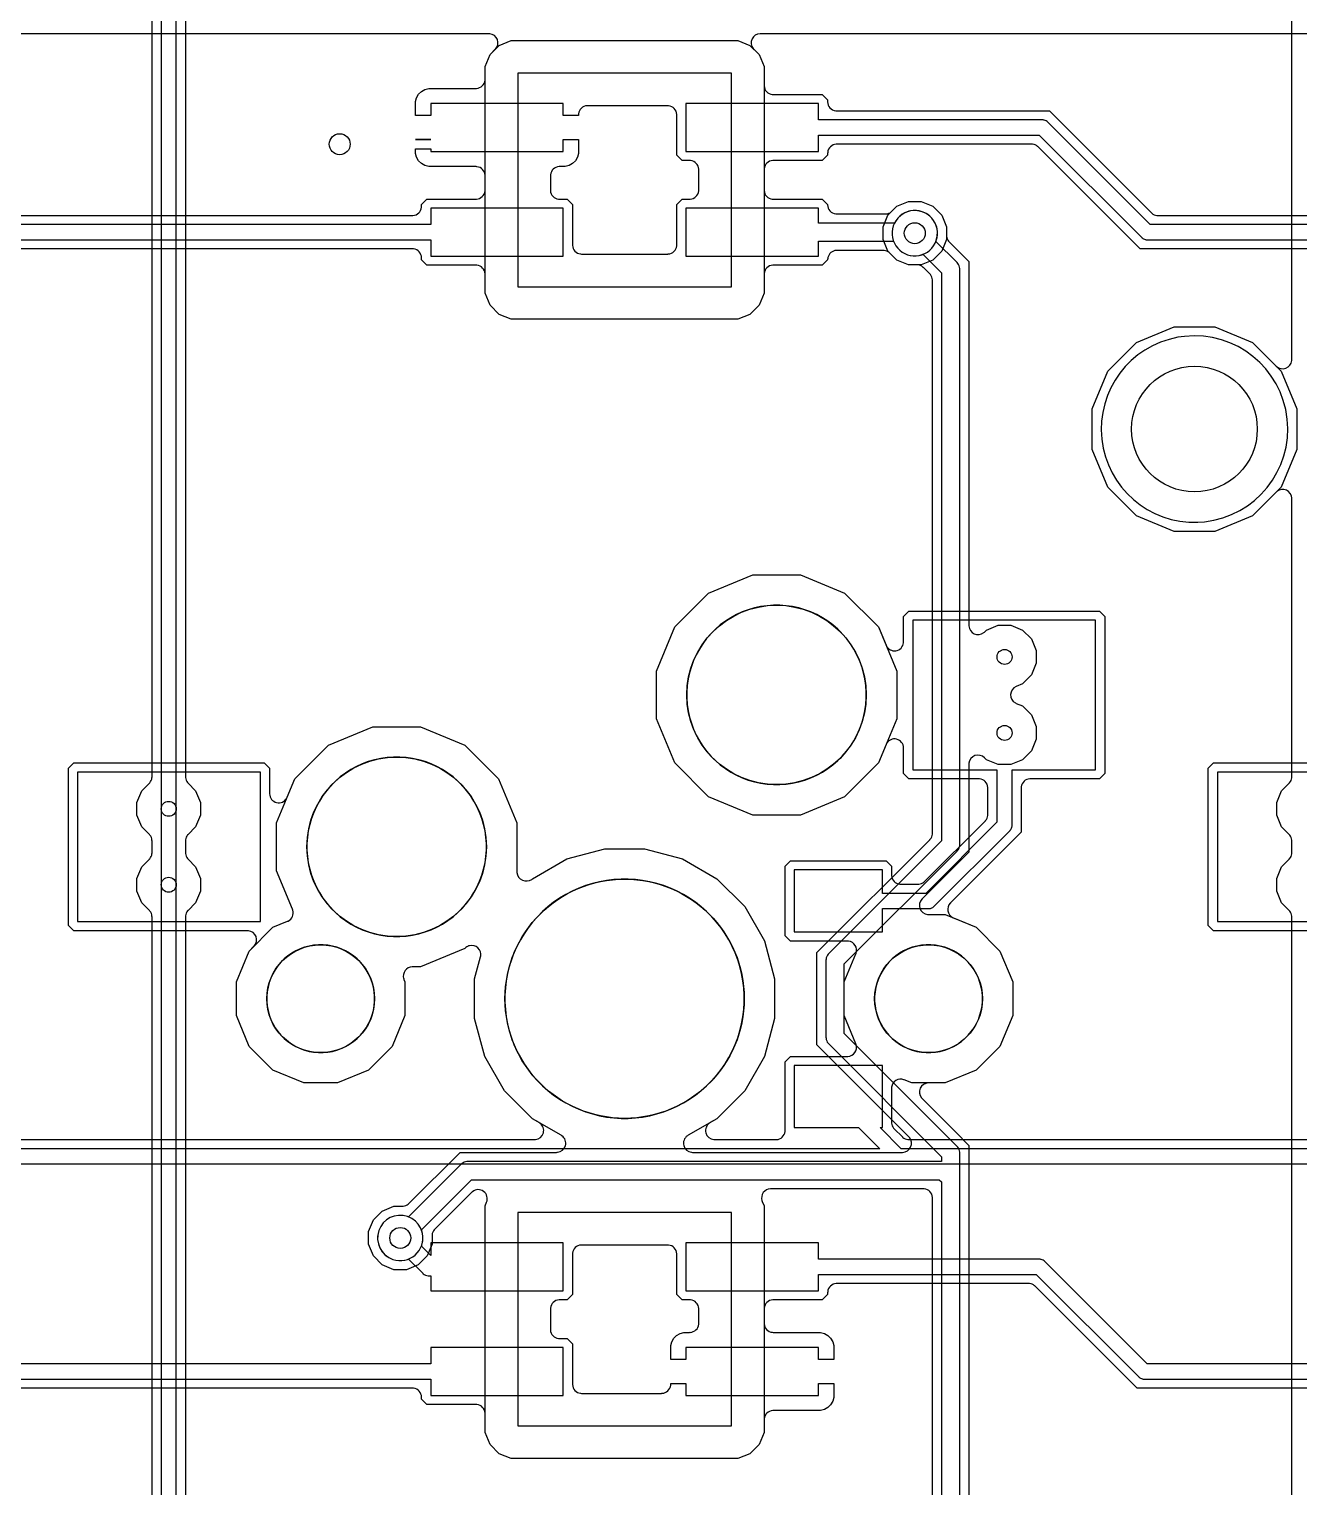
# Model space of a CAD drawing. Header units: millimetres. Extents: x 7.1 to 88.1, y 7.1 to 104.8.
# Drawn here: x 47.2 to 68.42, y 29.94 to 54.31 of the extents above; entities that cross this region are included whole.
import ezdxf

# ---------------------------------------------------------------- set-up
doc = ezdxf.new("R2010")
doc.units = ezdxf.units.MM

msp = doc.modelspace()

# ---------------------------------------------------------------- linework, layer by layer
at = {"layer": '16_copper'}
for points in [[(46.962, 51.197), (53.604, 51.197), (53.608, 51.197), (53.612, 51.197, 0.370187), (53.756, 51.333), (53.757, 51.349), (53.757, 51.38), (53.846, 51.47), (54.666, 51.47), (54.669, 51.47), (54.673, 51.47, 0.370187), (54.817, 51.606), (54.818, 51.622), (54.818, 51.861), (54.818, 51.865), (54.818, 51.868, 0.370187), (54.681, 52.012), (54.666, 52.013), (53.876, 52.013), (53.811, 52.03), (53.753, 52.064), (53.706, 52.111), (53.672, 52.169), (53.655, 52.234), (53.655, 52.311), (53.909, 52.311), (53.909, 52.267), (56.125, 52.267), (56.125, 52.467), (56.379, 52.467), (56.379, 52.234), (56.362, 52.169), (56.328, 52.111), (56.281, 52.064), (56.223, 52.03), (56.158, 52.013), (56.063, 52.013), (56.059, 52.013), (56.055, 52.013, 0.370187), (55.911, 51.876), (55.91, 51.861), (55.91, 51.622), (55.911, 51.618), (55.91, 51.614, 0.370187), (56.047, 51.47), (56.063, 51.47), (56.188, 51.47), (56.277, 51.38), (56.277, 50.705), (56.278, 50.701), (56.278, 50.697, 0.370187), (56.414, 50.553), (56.43, 50.552), (57.87, 50.552), (57.874, 50.553), (57.878, 50.553, 0.370187), (58.022, 50.689), (58.023, 50.705), (58.023, 51.38), (58.112, 51.47), (58.237, 51.47), (58.241, 51.47), (58.245, 51.47, 0.370187), (58.389, 51.606), (58.39, 51.622), (58.39, 51.962), (58.389, 51.966), (58.39, 51.97, 0.370187), (58.253, 52.114), (58.237, 52.115), (58.112, 52.115), (58.023, 52.204), (58.023, 52.88), (58.022, 52.883), (58.022, 52.887, 0.370187), (57.886, 53.031), (57.87, 53.032), (56.531, 53.032), (56.528, 53.032), (56.524, 53.032, 0.370187), (56.38, 52.895), (56.379, 52.88), (56.379, 52.867), (56.125, 52.867), (56.125, 53.067), (53.909, 53.067), (53.909, 52.867), (53.655, 52.867), (53.655, 53.101), (53.672, 53.165), (53.706, 53.223), (53.753, 53.27), (53.811, 53.304), (53.876, 53.321), (54.666, 53.321), (54.669, 53.322), (54.673, 53.321, 0.370187), (54.817, 53.458), (54.818, 53.474), (54.818, 53.687), (54.901, 53.887), (54.989, 53.975), (54.99, 53.977), (54.992, 53.978, 0.622974), (54.897, 54.235), (54.881, 54.236), (40.369, 54.236)], [(73.931, 54.236), (59.419, 54.236), (59.417, 54.235), (59.415, 54.236, 0.622978), (59.3, 53.987), (59.311, 53.975), (59.399, 53.887), (59.482, 53.687), (59.482, 53.372), (59.482, 53.368), (59.482, 53.364, 0.370187), (59.619, 53.22), (59.634, 53.22), (60.454, 53.22), (60.543, 53.13), (60.543, 53.099, 0.384459), (60.68, 52.947), (60.696, 52.947), (64.249, 52.947), (65.954, 51.241), (65.958, 51.238), (65.962, 51.233, 0.153125), (66.046, 51.197), (66.062, 51.197), (72.654, 51.197)], [(72.959, 51.044), (65.935, 51.044), (64.223, 52.757, 0.133073), (64.165, 52.79), (64.158, 52.791), (64.148, 52.793), (64.139, 52.793), (64.133, 52.794), (60.391, 52.794), (60.391, 53.067), (58.175, 53.067), (58.175, 52.267), (60.391, 52.267), (60.391, 52.54), (64.08, 52.54), (65.793, 50.827), (65.797, 50.824), (65.801, 50.82, 0.11143), (65.851, 50.794), (65.858, 50.793), (65.868, 50.791), (65.876, 50.791), (65.883, 50.79), (72.959, 50.79)], [(72.654, 50.638), (65.767, 50.638), (64.062, 52.343), (64.057, 52.347), (64.053, 52.351, 0.153125), (63.97, 52.387), (63.954, 52.388), (60.696, 52.388), (60.692, 52.387), (60.688, 52.388, 0.370187), (60.544, 52.251), (60.543, 52.235), (60.543, 52.204), (60.454, 52.115), (59.634, 52.115), (59.631, 52.114), (59.627, 52.115, 0.370187), (59.483, 51.978), (59.482, 51.962), (59.482, 51.622), (59.482, 51.618), (59.482, 51.614, 0.370187), (59.619, 51.47), (59.634, 51.47), (60.454, 51.47), (60.543, 51.38), (60.543, 51.374, 0.384459), (60.68, 51.223), (60.696, 51.222), (61.508, 51.222), (61.514, 51.223), (61.52, 51.222, 0.153128), (61.605, 51.256), (61.616, 51.267), (61.699, 51.35), (61.894, 51.431), (62.106, 51.431), (62.301, 51.35), (62.45, 51.201), (62.531, 51.006), (62.531, 50.794), (62.45, 50.599), (62.301, 50.45), (62.106, 50.369), (61.894, 50.369), (61.699, 50.45), (61.582, 50.568), (61.577, 50.571), (61.573, 50.576, 0.153125), (61.49, 50.612), (61.474, 50.612), (60.696, 50.612), (60.692, 50.612), (60.688, 50.612, 0.334692), (60.548, 50.494), (60.545, 50.483), (60.545, 50.479), (60.544, 50.476), (60.543, 50.46), (60.543, 50.454), (60.454, 50.365), (59.634, 50.365), (59.631, 50.364), (59.627, 50.365, 0.370187), (59.483, 50.228), (59.482, 50.212), (59.482, 49.898), (59.399, 49.697), (59.245, 49.543), (59.045, 49.46), (55.255, 49.46), (55.055, 49.543), (54.901, 49.697), (54.818, 49.898), (54.818, 50.212), (54.818, 50.215), (54.818, 50.217), (54.818, 50.218), (54.818, 50.22, 0.370187), (54.681, 50.364), (54.666, 50.365), (53.846, 50.365), (53.757, 50.454), (53.757, 50.485, 0.384459), (53.62, 50.637), (53.604, 50.638), (46.667, 50.638)], [(42.255, 35.744), (55.645, 35.744), (55.652, 35.745), (55.658, 35.745, 0.695635), (55.735, 36.02), (55.721, 36.029), (55.61, 36.093), (55.143, 36.56), (54.813, 37.132), (54.642, 37.77), (54.642, 38.43), (54.741, 38.799), (54.742, 38.805), (54.744, 38.811, 0.541105), (54.558, 38.986), (54.552, 38.985), (54.543, 38.982), (54.535, 38.979, 0.063309), (54.497, 38.957), (54.486, 38.946), (54.477, 38.938), (53.739, 38.632), (53.603, 38.632), (53.6, 38.632), (53.597, 38.632, 0.484479), (53.456, 38.439), (53.457, 38.436), (53.462, 38.421), (53.479, 38.38), (53.479, 37.82), (53.264, 37.302), (52.868, 36.906), (52.35, 36.691), (51.79, 36.691), (51.272, 36.906), (50.876, 37.302), (50.661, 37.82), (50.661, 38.38), (50.876, 38.898), (50.955, 38.977), (50.956, 38.978), (50.957, 38.979), (50.957, 38.98), (50.958, 38.98, 0.622974), (50.863, 39.237), (50.847, 39.238), (47.944, 39.238), (47.855, 39.327), (47.855, 41.953), (47.944, 42.042), (51.128, 42.042), (51.217, 41.953), (51.217, 41.529), (51.217, 41.528), (51.217, 41.527, 0.773611), (51.504, 41.456), (51.511, 41.471), (51.638, 41.777), (52.203, 42.342), (52.941, 42.648), (53.739, 42.648), (54.477, 42.342), (55.042, 41.777), (55.348, 41.039), (55.348, 40.213), (55.348, 40.211), (55.348, 40.209, 0.54334), (55.597, 40.095), (55.608, 40.105), (55.61, 40.107), (56.182, 40.437), (56.82, 40.608), (57.48, 40.608), (58.118, 40.437), (58.69, 40.107), (59.157, 39.64), (59.487, 39.068), (59.658, 38.43), (59.658, 37.77), (59.487, 37.132), (59.157, 36.56), (58.69, 36.093), (58.579, 36.029), (58.573, 36.025), (58.568, 36.022, 0.695633), (58.639, 35.745), (58.655, 35.744), (59.68, 35.744), (59.684, 35.745), (59.688, 35.745, 0.370187), (59.832, 35.881), (59.832, 35.897), (59.832, 37.047), (59.922, 37.136), (60.876, 37.136), (60.879, 37.136), (60.882, 37.136, 0.490278), (61.022, 37.332), (61.017, 37.347), (60.821, 37.82), (60.821, 38.38), (61.017, 38.853), (61.018, 38.856), (61.019, 38.859, 0.490278), (60.892, 39.063), (60.876, 39.064), (59.922, 39.064), (59.832, 39.153), (59.832, 40.317), (59.922, 40.406), (61.522, 40.406), (61.611, 40.317), (61.611, 40.167), (61.612, 40.163), (61.611, 40.159, 0.370187), (61.748, 40.015), (61.764, 40.014), (62.056, 40.014), (62.062, 40.015), (62.068, 40.015, 0.153128), (62.152, 40.049), (62.164, 40.059), (63.176, 41.071), (63.18, 41.076), (63.184, 41.079, 0.153125), (63.22, 41.163), (63.221, 41.179), (63.221, 41.625), (63.22, 41.629), (63.22, 41.633, 0.370187), (63.084, 41.777), (63.068, 41.778), (61.902, 41.778), (61.813, 41.867), (61.813, 42.291), (61.813, 42.292), (61.813, 42.293, 0.773604), (61.526, 42.364), (61.519, 42.349), (61.392, 42.043), (60.827, 41.478), (60.089, 41.172), (59.291, 41.172), (58.553, 41.478), (57.988, 42.043), (57.682, 42.781), (57.682, 43.579), (57.988, 44.317), (58.553, 44.882), (59.291, 45.188), (60.089, 45.188), (60.827, 44.882), (61.392, 44.317), (61.519, 44.011), (61.52, 44.01), (61.52, 44.009, 0.773607), (61.812, 44.053), (61.813, 44.069), (61.813, 44.493), (61.902, 44.582), (65.086, 44.582), (65.175, 44.493), (65.175, 41.867), (65.086, 41.778), (63.932, 41.778), (63.928, 41.777), (63.924, 41.777, 0.370187), (63.78, 41.641), (63.779, 41.625), (63.779, 40.884), (62.596, 39.701), (62.595, 39.699), (62.592, 39.697, 0.490281), (62.632, 39.459), (62.646, 39.453), (63.028, 39.294), (63.424, 38.898), (63.639, 38.38), (63.639, 37.82), (63.424, 37.302), (63.028, 36.906), (62.51, 36.691), (61.95, 36.691), (61.822, 36.744), (61.819, 36.745), (61.817, 36.746, 0.490278), (61.612, 36.619), (61.611, 36.603), (61.611, 36.034), (61.612, 36.031, 0.007349), (61.612, 36.026), (61.612, 36.022, 0.153128), (61.645, 35.938), (61.656, 35.926), (61.793, 35.789), (61.797, 35.785), (61.801, 35.781, 0.153125), (61.885, 35.745), (61.901, 35.744), (74.695, 35.744)], [(72.654, 31.588), (65.717, 31.588), (64.012, 33.293), (64.007, 33.297), (64.003, 33.301, 0.153125), (63.92, 33.337), (63.904, 33.338), (60.696, 33.338), (60.692, 33.337), (60.688, 33.338, 0.370187), (60.544, 33.201), (60.543, 33.185), (60.543, 33.154), (60.454, 33.065), (59.634, 33.065), (59.631, 33.064), (59.627, 33.065, 0.370187), (59.483, 32.928), (59.482, 32.912), (59.482, 32.674), (59.482, 32.67), (59.482, 32.666, 0.370187), (59.619, 32.522), (59.634, 32.521), (60.424, 32.521), (60.489, 32.504), (60.547, 32.47), (60.594, 32.423), (60.628, 32.365), (60.645, 32.301), (60.645, 32.067), (60.391, 32.067), (60.391, 32.267), (58.175, 32.267), (58.175, 32.067), (57.921, 32.067), (57.921, 32.301), (57.938, 32.365), (57.972, 32.423), (58.019, 32.47), (58.077, 32.504), (58.142, 32.521), (58.237, 32.521), (58.241, 32.522), (58.245, 32.521, 0.370187), (58.389, 32.658), (58.39, 32.674), (58.39, 32.912), (58.389, 32.916), (58.39, 32.92, 0.370187), (58.253, 33.064), (58.237, 33.065), (58.112, 33.065), (58.023, 33.154), (58.023, 33.83), (58.022, 33.833), (58.022, 33.837, 0.370187), (57.886, 33.981), (57.87, 33.982), (56.43, 33.982), (56.426, 33.982), (56.422, 33.982, 0.370187), (56.278, 33.845), (56.277, 33.83), (56.277, 33.154), (56.188, 33.065), (56.063, 33.065), (56.059, 33.064), (56.055, 33.065, 0.370187), (55.911, 32.928), (55.91, 32.912), (55.91, 32.572), (55.911, 32.568), (55.91, 32.564, 0.370187), (56.047, 32.42), (56.063, 32.42), (56.188, 32.42), (56.277, 32.33), (56.277, 31.655), (56.278, 31.651), (56.278, 31.647, 0.370187), (56.414, 31.503), (56.43, 31.502), (57.769, 31.502), (57.772, 31.503), (57.776, 31.503, 0.370187), (57.92, 31.639), (57.921, 31.655), (57.921, 31.667), (58.175, 31.667), (58.175, 31.467), (60.391, 31.467), (60.391, 31.667), (60.645, 31.667), (60.645, 31.434), (60.628, 31.369), (60.594, 31.311), (60.547, 31.264), (60.489, 31.23), (60.424, 31.213), (59.634, 31.213), (59.631, 31.213), (59.627, 31.213, 0.370187), (59.483, 31.076), (59.482, 31.061), (59.482, 30.848), (59.399, 30.647), (59.245, 30.493), (59.045, 30.41), (55.255, 30.41), (55.055, 30.493), (54.901, 30.647), (54.818, 30.848), (54.818, 31.162), (54.818, 31.165), (54.818, 31.167), (54.818, 31.168), (54.818, 31.17, 0.370187), (54.681, 31.314), (54.666, 31.315), (53.846, 31.315), (53.757, 31.404), (53.757, 31.435, 0.384459), (53.62, 31.587), (53.604, 31.588), (46.717, 31.588)], [(72.959, 31.994), (65.885, 31.994), (64.173, 33.707, 0.133073), (64.115, 33.74), (64.108, 33.741), (64.098, 33.743), (64.089, 33.743), (64.083, 33.744), (60.391, 33.744), (60.391, 34.017), (58.175, 34.017), (58.175, 33.217), (60.391, 33.217), (60.391, 33.49), (64.03, 33.49), (65.743, 31.777), (65.747, 31.774), (65.751, 31.77, 0.11143), (65.801, 31.744), (65.808, 31.743), (65.818, 31.741), (65.826, 31.741), (65.833, 31.74), (72.959, 31.74)]]:
    msp.add_lwpolyline(points, format="xyb", dxfattribs=at)
for points in [[(53.909, 52.464), (53.655, 52.464), (53.655, 52.467), (53.909, 52.467)], [(66.335, 45.915), (65.706, 46.175), (65.225, 46.656), (64.965, 47.285), (64.965, 47.965), (65.225, 48.594), (65.706, 49.075), (66.335, 49.335), (67.015, 49.335), (67.644, 49.075), (68.125, 48.594), (68.385, 47.965), (68.385, 47.285), (68.125, 46.656), (67.644, 46.175), (67.015, 45.915)], [(51.065, 41.89), (48.007, 41.89), (48.007, 39.39), (51.065, 39.39)], [(70.115, 41.89), (67.057, 41.89), (67.057, 39.39), (70.115, 39.39)]]:
    msp.add_lwpolyline(points, close=True, dxfattribs=at)
for points in [[(46.783, 50.79), (53.909, 50.79), (53.909, 50.517), (56.125, 50.517), (56.125, 51.317), (53.909, 51.317), (53.909, 51.044), (46.835, 51.044)], [(69.897, 39.238), (66.994, 39.238), (66.905, 39.327), (66.905, 41.953), (66.994, 42.042), (70.178, 42.042)], [(78.124, 35.592), (61.774, 35.592), (61.42, 35.947), (61.459, 35.947), (61.459, 36.983), (59.985, 36.983), (59.985, 35.947), (61.061, 35.947), (61.415, 35.592), (42.129, 35.592)], [(27.45, 35.338), (78.177, 35.338)], [(46.833, 31.74), (53.909, 31.74), (53.909, 31.467), (56.125, 31.467), (56.125, 32.267), (53.909, 32.267), (53.909, 31.994), (46.885, 31.994)]]:
    msp.add_lwpolyline(points, dxfattribs=at)
for points in [[(60.391, 50.765), (61.647, 50.765), (61.66, 50.732, 1), (62.34, 51.068), (62.315, 51.111, 0.57537), (61.661, 51.07), (60.391, 51.07), (60.391, 51.317), (58.175, 51.317), (58.175, 50.517), (60.391, 50.517)], [(66.842, 46.075, 1), (66.508, 49.175), (66.398, 49.159, 0.931033), (66.731, 46.067)], [(61.459, 39.608), (62.235, 39.608), (62.24, 39.609), (62.246, 39.608, 0.111436), (62.299, 39.625), (62.305, 39.63), (62.313, 39.635), (62.32, 39.641), (62.325, 39.645), (63.59, 40.91), (63.593, 40.914), (63.597, 40.918, 0.11143), (63.623, 40.968), (63.624, 40.975), (63.626, 40.985), (63.626, 40.994), (63.627, 41), (63.627, 41.93), (65.023, 41.93), (65.023, 44.43), (61.965, 44.43), (61.965, 41.93), (63.373, 41.93), (63.373, 41.053), (62.182, 39.862), (61.459, 39.862), (61.459, 40.254), (59.985, 40.254), (59.985, 39.217), (61.459, 39.217)], [(56.125, 34.017), (53.909, 34.017), (53.909, 33.807), (53.753, 33.963), (53.759, 33.978, 1), (53.041, 34.222), (53.028, 34.174, 0.577349), (53.522, 33.741), (53.537, 33.747), (53.775, 33.509), (53.779, 33.506), (53.783, 33.502, 0.153125), (53.867, 33.466), (53.883, 33.465), (53.909, 33.465), (53.909, 33.217), (56.125, 33.217)]]:
    msp.add_lwpolyline(points, format="xyb", close=True, dxfattribs=at)
at = {"layer": '1_copper'}
for points in [[(49.403, 83.93), (49.403, 20.955), (49.406, 20.927, 0.785533), (49.653, 20.923), (49.657, 20.955), (49.657, 83.877)], [(49.251, 22.76), (49.251, 39.47), (49.25, 39.475), (49.25, 39.481, 0.153128), (49.216, 39.566), (49.206, 39.578), (49.08, 39.704), (48.999, 39.899), (48.999, 40.111), (49.08, 40.306), (49.206, 40.432), (49.21, 40.437), (49.214, 40.441, 0.153125), (49.25, 40.525), (49.251, 40.54), (49.251, 40.74), (49.25, 40.745), (49.25, 40.751, 0.153128), (49.216, 40.836), (49.206, 40.848), (49.08, 40.974), (48.999, 41.169), (48.999, 41.381), (49.08, 41.576), (49.206, 41.702), (49.21, 41.707), (49.214, 41.711, 0.153125), (49.25, 41.795), (49.251, 41.81), (49.251, 58.52)], [(49.809, 58.52), (49.809, 41.81), (49.81, 41.805), (49.81, 41.799, 0.153128), (49.844, 41.714), (49.854, 41.702), (49.98, 41.576), (50.061, 41.381), (50.061, 41.169), (49.98, 40.974), (49.854, 40.848), (49.85, 40.843), (49.846, 40.839, 0.153125), (49.81, 40.755), (49.809, 40.74), (49.809, 40.54), (49.81, 40.535), (49.81, 40.529, 0.153128), (49.844, 40.444), (49.854, 40.432), (49.98, 40.306), (50.061, 40.111), (50.061, 39.899), (49.98, 39.704), (49.854, 39.578), (49.85, 39.573), (49.846, 39.569, 0.153125), (49.81, 39.485), (49.809, 39.47), (49.809, 22.76)], [(68.301, 22.76), (68.301, 39.47), (68.3, 39.475), (68.3, 39.481, 0.153128), (68.266, 39.566), (68.256, 39.578), (68.13, 39.704), (68.049, 39.899), (68.049, 40.111), (68.13, 40.306), (68.256, 40.432), (68.26, 40.437), (68.264, 40.441, 0.153125), (68.3, 40.525), (68.301, 40.54), (68.301, 40.74), (68.3, 40.745), (68.3, 40.751, 0.153128), (68.266, 40.836), (68.256, 40.848), (68.13, 40.974), (68.049, 41.169), (68.049, 41.381), (68.13, 41.576), (68.256, 41.702), (68.26, 41.707), (68.264, 41.711, 0.153125), (68.3, 41.795), (68.301, 41.81), (68.301, 46.464), (68.3, 46.466), (68.301, 46.468, 0.622974), (68.052, 46.582), (68.04, 46.572), (67.644, 46.175), (67.015, 45.915), (66.335, 45.915), (65.706, 46.175), (65.225, 46.656), (64.965, 47.285), (64.965, 47.965), (65.225, 48.594), (65.706, 49.075), (66.335, 49.335), (67.015, 49.335), (67.644, 49.075), (68.04, 48.678), (68.042, 48.677), (68.043, 48.676, 0.622974), (68.3, 48.771), (68.301, 48.786), (68.301, 58.52)], [(62.295, 28.909), (62.295, 34.769), (62.295, 34.773), (62.295, 34.777, 0.370187), (62.158, 34.921), (62.143, 34.922), (59.592, 34.922), (59.589, 34.922), (59.586, 34.922, 0.490285), (59.446, 34.726), (59.451, 34.711), (59.482, 34.637), (59.482, 30.848), (59.399, 30.647), (59.245, 30.493), (59.045, 30.41), (55.255, 30.41), (55.055, 30.493), (54.901, 30.647), (54.818, 30.848), (54.818, 34.637), (54.843, 34.697, 0.778618), (54.606, 34.874), (54.595, 34.863), (53.975, 34.244), (53.972, 34.24), (53.967, 34.236, 0.153125), (53.931, 34.152), (53.931, 34.136), (53.931, 33.994), (53.85, 33.799), (53.701, 33.65), (53.506, 33.569), (53.294, 33.569), (53.099, 33.65), (52.95, 33.799), (52.869, 33.994), (52.869, 34.206), (52.95, 34.401), (53.099, 34.55), (53.294, 34.631), (53.436, 34.631), (53.442, 34.631), (53.448, 34.631, 0.153128), (53.533, 34.665), (53.544, 34.675), (54.4, 35.531), (56.014, 35.531), (56.021, 35.532), (56.027, 35.532, 0.695637), (56.103, 35.807), (56.09, 35.816), (55.61, 36.093), (55.143, 36.56), (54.813, 37.132), (54.642, 37.77), (54.642, 38.43), (54.741, 38.799), (54.742, 38.805), (54.744, 38.811, 0.541065), (54.558, 38.986), (54.552, 38.985), (54.543, 38.982), (54.535, 38.979, 0.063321), (54.497, 38.957), (54.486, 38.946), (54.477, 38.938), (53.739, 38.632), (53.603, 38.632), (53.6, 38.632), (53.597, 38.632, 0.484479), (53.456, 38.439), (53.457, 38.436), (53.462, 38.421), (53.479, 38.38), (53.479, 37.82), (53.264, 37.302), (52.868, 36.906), (52.35, 36.691), (51.79, 36.691), (51.272, 36.906), (50.876, 37.302), (50.661, 37.82), (50.661, 38.38), (50.876, 38.898), (51.272, 39.294), (51.517, 39.396), (51.52, 39.398), (51.524, 39.399, 0.370187), (51.605, 39.58), (51.599, 39.595), (51.332, 40.241), (51.332, 41.039), (51.638, 41.777), (52.203, 42.342), (52.941, 42.648), (53.739, 42.648), (54.477, 42.342), (55.042, 41.777), (55.348, 41.039), (55.348, 40.213), (55.348, 40.211), (55.348, 40.209, 0.54334), (55.597, 40.095), (55.608, 40.105), (55.61, 40.107), (56.182, 40.437), (56.82, 40.608), (57.48, 40.608), (58.118, 40.437), (58.69, 40.107), (59.157, 39.64), (59.487, 39.068), (59.658, 38.43), (59.658, 37.77), (59.487, 37.132), (59.157, 36.56), (58.69, 36.093), (58.21, 35.816), (58.204, 35.812), (58.199, 35.809, 0.695633), (58.27, 35.532), (58.286, 35.531), (61.792, 35.531), (61.794, 35.532), (61.796, 35.531, 0.622974), (61.91, 35.78), (61.899, 35.792), (60.364, 37.327), (60.364, 38.873), (62.251, 40.759), (62.254, 40.764), (62.258, 40.768, 0.153125), (62.294, 40.852), (62.295, 40.867), (62.295, 50.111), (62.295, 50.116), (62.295, 50.122, 0.153131), (62.261, 50.207), (62.251, 50.218), (62.144, 50.325), (62.14, 50.328), (62.136, 50.333, 0.153125), (62.052, 50.369), (62.036, 50.369), (61.894, 50.369), (61.699, 50.45), (61.55, 50.599), (61.469, 50.794), (61.469, 51.006), (61.55, 51.201), (61.699, 51.35), (61.894, 51.431), (62.106, 51.431), (62.301, 51.35), (62.45, 51.201), (62.531, 51.006), (62.531, 50.864), (62.531, 50.858), (62.531, 50.852, 0.153129), (62.565, 50.767), (62.575, 50.756), (62.682, 50.649), (62.682, 50.649), (62.905, 50.426), (62.905, 44.339), (62.905, 44.337), (62.905, 44.335, 0.622977), (63.153, 44.221), (63.165, 44.231), (63.199, 44.265), (63.394, 44.346), (63.606, 44.346), (63.801, 44.265), (63.95, 44.116), (64.031, 43.921), (64.031, 43.709), (63.95, 43.514), (63.801, 43.365), (63.696, 43.321), (63.694, 43.32), (63.692, 43.319, 0.622975), (63.681, 43.046), (63.696, 43.039), (63.801, 42.995), (63.95, 42.846), (64.031, 42.651), (64.031, 42.439), (63.95, 42.244), (63.801, 42.095), (63.606, 42.014), (63.394, 42.014), (63.199, 42.095), (63.165, 42.129, 0.631688), (62.906, 42.036), (62.905, 42.021), (62.905, 40.552), (62.682, 40.328), (62.122, 39.769), (62.121, 39.767), (62.119, 39.766, 0.622974), (62.214, 39.51), (62.23, 39.509), (62.51, 39.509), (63.028, 39.294), (63.424, 38.898), (63.639, 38.38), (63.639, 37.82), (63.424, 37.302), (63.028, 36.906), (62.51, 36.691), (62.23, 36.691), (62.228, 36.691), (62.226, 36.691, 0.622974), (62.112, 36.443), (62.122, 36.431), (62.682, 35.872), (62.905, 35.648), (62.905, 28.909)], [(62.752, 28.746), (62.752, 35.522), (62.752, 35.528), (62.752, 35.534, 0.153128), (62.718, 35.618), (62.708, 35.63), (60.821, 37.516), (60.821, 38.684), (62.708, 40.57), (62.711, 40.575), (62.716, 40.578, 0.153125), (62.752, 40.662), (62.752, 40.678), (62.752, 50.3), (62.752, 50.306), (62.752, 50.311, 0.153128), (62.718, 50.396), (62.708, 50.408), (62.353, 50.763), (62.359, 50.778, 1), (61.641, 51.022), (61.628, 50.974, 0.577349), (62.122, 50.541), (62.137, 50.547), (62.448, 50.237), (62.448, 40.741), (60.561, 38.854), (60.557, 38.85), (60.553, 38.846, 0.153125), (60.517, 38.762), (60.516, 38.747), (60.516, 37.453), (60.517, 37.448), (60.517, 37.442, 0.153128), (60.551, 37.357), (60.561, 37.346), (62.448, 35.459), (62.448, 35.379), (54.527, 35.379), (54.521, 35.378), (54.515, 35.379, 0.153128), (54.43, 35.345), (54.419, 35.334), (53.537, 34.453), (53.522, 34.459, 1), (53.278, 33.741), (53.326, 33.728, 0.577349), (53.759, 34.222), (53.753, 34.237), (54.59, 35.074), (62.41, 35.074), (62.448, 35.037), (62.448, 28.746)]]:
    msp.add_lwpolyline(points, format="xyb", dxfattribs=at)
for points in [[(55.255, 49.46), (55.055, 49.543), (54.901, 49.697), (54.818, 49.898), (54.818, 53.687), (54.901, 53.887), (55.055, 54.041), (55.255, 54.124), (59.045, 54.124), (59.245, 54.041), (59.399, 53.887), (59.482, 53.687), (59.482, 49.898), (59.399, 49.697), (59.245, 49.543), (59.045, 49.46)], [(59.291, 41.172), (58.553, 41.478), (57.988, 42.043), (57.682, 42.781), (57.682, 43.579), (57.988, 44.317), (58.553, 44.882), (59.291, 45.188), (60.089, 45.188), (60.827, 44.882), (61.392, 44.317), (61.698, 43.579), (61.698, 42.781), (61.392, 42.043), (60.827, 41.478), (60.089, 41.172)]]:
    msp.add_lwpolyline(points, close=True, dxfattribs=at)
msp.add_lwpolyline([(66.842, 46.075, 1), (66.508, 49.175), (66.398, 49.159, 0.931033), (66.731, 46.067)], format="xyb", close=True, dxfattribs=at)
at = {"layer": 'drills_NPTH'}
for centre, radius in [((59.69, 43.18), 1.5), ((53.34, 40.64), 1.5), ((57.15, 38.1), 2), ((52.07, 38.1), 0.901), ((62.23, 38.1), 0.901)]:
    msp.add_circle(centre, radius, dxfattribs=at)
at = {"layer": 'drills_PTH'}
for centre in [(63.5, 43.815), (63.5, 42.545), (49.53, 41.275), (49.53, 40.005)]:
    msp.add_circle(centre, 0.125, dxfattribs=at)
at = {"layer": 'drills_via_1_16'}
for centre, radius in [((52.388, 52.388), 0.175), ((62, 50.9), 0.175), ((66.675, 47.625), 1.05), ((53.4, 34.1), 0.175)]:
    msp.add_circle(centre, radius, dxfattribs=at)
at = {"layer": 'holes'}
for points in [[(55.364, 50.006), (58.936, 50.006), (58.936, 53.578), (55.364, 53.578), (55.364, 50.006)], [(58.19, 43.126), (58.198, 43.02), (58.213, 42.913), (58.236, 42.809), (58.266, 42.706), (58.303, 42.606), (58.348, 42.508), (58.399, 42.414), (58.457, 42.324), (58.521, 42.238), (58.591, 42.157), (58.667, 42.081), (58.748, 42.011), (58.834, 41.947), (58.924, 41.889), (59.018, 41.838), (59.116, 41.793), (59.216, 41.756), (59.319, 41.726), (59.424, 41.703), (59.53, 41.688), (59.636, 41.68), (59.744, 41.68), (59.85, 41.688), (59.957, 41.703), (60.061, 41.726), (60.164, 41.756), (60.264, 41.793), (60.362, 41.838), (60.456, 41.889), (60.546, 41.947), (60.632, 42.011), (60.713, 42.081), (60.789, 42.157), (60.859, 42.238), (60.923, 42.324), (60.981, 42.414), (61.032, 42.508), (61.077, 42.606), (61.114, 42.706), (61.144, 42.809), (61.167, 42.913), (61.182, 43.02), (61.19, 43.126), (61.19, 43.234), (61.182, 43.34), (61.167, 43.447), (61.144, 43.551), (61.114, 43.654), (61.077, 43.754), (61.032, 43.852), (60.981, 43.946), (60.923, 44.036), (60.859, 44.122), (60.789, 44.203), (60.713, 44.279), (60.632, 44.349), (60.546, 44.413), (60.456, 44.471), (60.362, 44.522), (60.264, 44.567), (60.164, 44.604), (60.061, 44.634), (59.957, 44.657), (59.85, 44.672), (59.744, 44.68), (59.636, 44.68), (59.53, 44.672), (59.424, 44.657), (59.319, 44.634), (59.216, 44.604), (59.116, 44.567), (59.018, 44.522), (58.924, 44.471), (58.834, 44.413), (58.748, 44.349), (58.667, 44.279), (58.591, 44.203), (58.521, 44.122), (58.457, 44.036), (58.399, 43.946), (58.348, 43.852), (58.303, 43.754), (58.266, 43.654), (58.236, 43.551), (58.213, 43.447), (58.198, 43.34), (58.19, 43.234), (58.19, 43.126)], [(51.84, 40.586), (51.848, 40.48), (51.863, 40.373), (51.886, 40.269), (51.916, 40.166), (51.953, 40.066), (51.998, 39.968), (52.049, 39.874), (52.107, 39.784), (52.171, 39.698), (52.241, 39.617), (52.317, 39.541), (52.398, 39.471), (52.484, 39.407), (52.574, 39.349), (52.668, 39.298), (52.766, 39.253), (52.866, 39.216), (52.969, 39.186), (53.074, 39.163), (53.18, 39.148), (53.286, 39.14), (53.394, 39.14), (53.5, 39.148), (53.607, 39.163), (53.711, 39.186), (53.814, 39.216), (53.914, 39.253), (54.012, 39.298), (54.106, 39.349), (54.196, 39.407), (54.282, 39.471), (54.363, 39.541), (54.439, 39.617), (54.509, 39.698), (54.573, 39.784), (54.631, 39.874), (54.682, 39.968), (54.727, 40.066), (54.764, 40.166), (54.794, 40.269), (54.817, 40.373), (54.832, 40.48), (54.84, 40.586), (54.84, 40.694), (54.832, 40.8), (54.817, 40.907), (54.794, 41.011), (54.764, 41.114), (54.727, 41.214), (54.682, 41.312), (54.631, 41.406), (54.573, 41.496), (54.509, 41.582), (54.439, 41.663), (54.363, 41.739), (54.282, 41.809), (54.196, 41.873), (54.106, 41.931), (54.012, 41.982), (53.914, 42.027), (53.814, 42.064), (53.711, 42.094), (53.607, 42.117), (53.5, 42.132), (53.394, 42.14), (53.286, 42.14), (53.18, 42.132), (53.074, 42.117), (52.969, 42.094), (52.866, 42.064), (52.766, 42.027), (52.668, 41.982), (52.574, 41.931), (52.484, 41.873), (52.398, 41.809), (52.317, 41.739), (52.241, 41.663), (52.171, 41.582), (52.107, 41.496), (52.049, 41.406), (51.998, 41.312), (51.953, 41.214), (51.916, 41.114), (51.886, 41.011), (51.863, 40.907), (51.848, 40.8), (51.84, 40.694), (51.84, 40.586)], [(55.15, 38.04), (55.157, 37.919), (55.172, 37.799), (55.194, 37.68), (55.223, 37.563), (55.259, 37.447), (55.301, 37.334), (55.351, 37.224), (55.407, 37.117), (55.47, 37.014), (55.538, 36.914), (55.613, 36.819), (55.693, 36.729), (55.779, 36.643), (55.869, 36.563), (55.964, 36.488), (56.064, 36.42), (56.167, 36.357), (56.274, 36.301), (56.384, 36.251), (56.497, 36.209), (56.613, 36.173), (56.73, 36.144), (56.849, 36.122), (56.969, 36.107), (57.09, 36.1), (57.21, 36.1), (57.331, 36.107), (57.451, 36.122), (57.57, 36.144), (57.687, 36.173), (57.803, 36.209), (57.916, 36.251), (58.026, 36.301), (58.133, 36.357), (58.236, 36.42), (58.336, 36.488), (58.431, 36.563), (58.521, 36.643), (58.607, 36.729), (58.687, 36.819), (58.762, 36.914), (58.83, 37.014), (58.893, 37.117), (58.949, 37.224), (58.999, 37.334), (59.041, 37.447), (59.077, 37.563), (59.106, 37.68), (59.128, 37.799), (59.143, 37.919), (59.15, 38.04), (59.15, 38.16), (59.143, 38.281), (59.128, 38.401), (59.106, 38.52), (59.077, 38.637), (59.041, 38.753), (58.999, 38.866), (58.949, 38.976), (58.893, 39.083), (58.83, 39.186), (58.762, 39.286), (58.687, 39.381), (58.607, 39.471), (58.521, 39.557), (58.431, 39.637), (58.336, 39.712), (58.236, 39.78), (58.133, 39.843), (58.026, 39.899), (57.916, 39.949), (57.803, 39.991), (57.687, 40.027), (57.57, 40.056), (57.451, 40.078), (57.331, 40.093), (57.21, 40.1), (57.09, 40.1), (56.969, 40.093), (56.849, 40.078), (56.73, 40.056), (56.613, 40.027), (56.497, 39.991), (56.384, 39.949), (56.274, 39.899), (56.167, 39.843), (56.064, 39.78), (55.964, 39.712), (55.869, 39.637), (55.779, 39.557), (55.693, 39.471), (55.613, 39.381), (55.538, 39.286), (55.47, 39.186), (55.407, 39.083), (55.351, 38.976), (55.301, 38.866), (55.259, 38.753), (55.223, 38.637), (55.194, 38.52), (55.172, 38.401), (55.157, 38.281), (55.15, 38.16), (55.15, 38.04)], [(51.169, 38.061), (51.176, 37.982), (51.19, 37.905), (51.21, 37.829), (51.237, 37.755), (51.27, 37.684), (51.31, 37.616), (51.355, 37.551), (51.405, 37.491), (51.461, 37.435), (51.521, 37.385), (51.586, 37.34), (51.654, 37.3), (51.725, 37.267), (51.799, 37.24), (51.875, 37.22), (51.952, 37.206), (52.031, 37.199), (52.109, 37.199), (52.188, 37.206), (52.265, 37.22), (52.341, 37.24), (52.415, 37.267), (52.486, 37.3), (52.554, 37.34), (52.619, 37.385), (52.679, 37.435), (52.735, 37.491), (52.785, 37.551), (52.83, 37.616), (52.87, 37.684), (52.903, 37.755), (52.93, 37.829), (52.95, 37.905), (52.964, 37.982), (52.971, 38.061), (52.971, 38.139), (52.964, 38.218), (52.95, 38.295), (52.93, 38.371), (52.903, 38.445), (52.87, 38.516), (52.83, 38.584), (52.785, 38.649), (52.735, 38.709), (52.679, 38.765), (52.619, 38.815), (52.554, 38.86), (52.486, 38.9), (52.415, 38.933), (52.341, 38.96), (52.265, 38.98), (52.188, 38.994), (52.109, 39.001), (52.031, 39.001), (51.952, 38.994), (51.875, 38.98), (51.799, 38.96), (51.725, 38.933), (51.654, 38.9), (51.586, 38.86), (51.521, 38.815), (51.461, 38.765), (51.405, 38.709), (51.355, 38.649), (51.31, 38.584), (51.27, 38.516), (51.237, 38.445), (51.21, 38.371), (51.19, 38.295), (51.176, 38.218), (51.169, 38.139), (51.169, 38.061)], [(61.329, 38.061), (61.336, 37.982), (61.35, 37.905), (61.37, 37.829), (61.397, 37.755), (61.43, 37.684), (61.47, 37.616), (61.515, 37.551), (61.565, 37.491), (61.621, 37.435), (61.681, 37.385), (61.746, 37.34), (61.814, 37.3), (61.885, 37.267), (61.959, 37.24), (62.035, 37.22), (62.112, 37.206), (62.191, 37.199), (62.269, 37.199), (62.348, 37.206), (62.425, 37.22), (62.501, 37.24), (62.575, 37.267), (62.646, 37.3), (62.714, 37.34), (62.779, 37.385), (62.839, 37.435), (62.895, 37.491), (62.945, 37.551), (62.99, 37.616), (63.03, 37.684), (63.063, 37.755), (63.09, 37.829), (63.11, 37.905), (63.124, 37.982), (63.131, 38.061), (63.131, 38.139), (63.124, 38.218), (63.11, 38.295), (63.09, 38.371), (63.063, 38.445), (63.03, 38.516), (62.99, 38.584), (62.945, 38.649), (62.895, 38.709), (62.839, 38.765), (62.779, 38.815), (62.714, 38.86), (62.646, 38.9), (62.575, 38.933), (62.501, 38.96), (62.425, 38.98), (62.348, 38.994), (62.269, 39.001), (62.191, 39.001), (62.112, 38.994), (62.035, 38.98), (61.959, 38.96), (61.885, 38.933), (61.814, 38.9), (61.746, 38.86), (61.681, 38.815), (61.621, 38.765), (61.565, 38.709), (61.515, 38.649), (61.47, 38.584), (61.43, 38.516), (61.397, 38.445), (61.37, 38.371), (61.35, 38.295), (61.336, 38.218), (61.329, 38.139), (61.329, 38.061)], [(55.364, 30.956), (58.936, 30.956), (58.936, 34.528), (55.364, 34.528), (55.364, 30.956)]]:
    msp.add_lwpolyline(points, close=True, dxfattribs=at)

doc.saveas('drawing.dxf')
